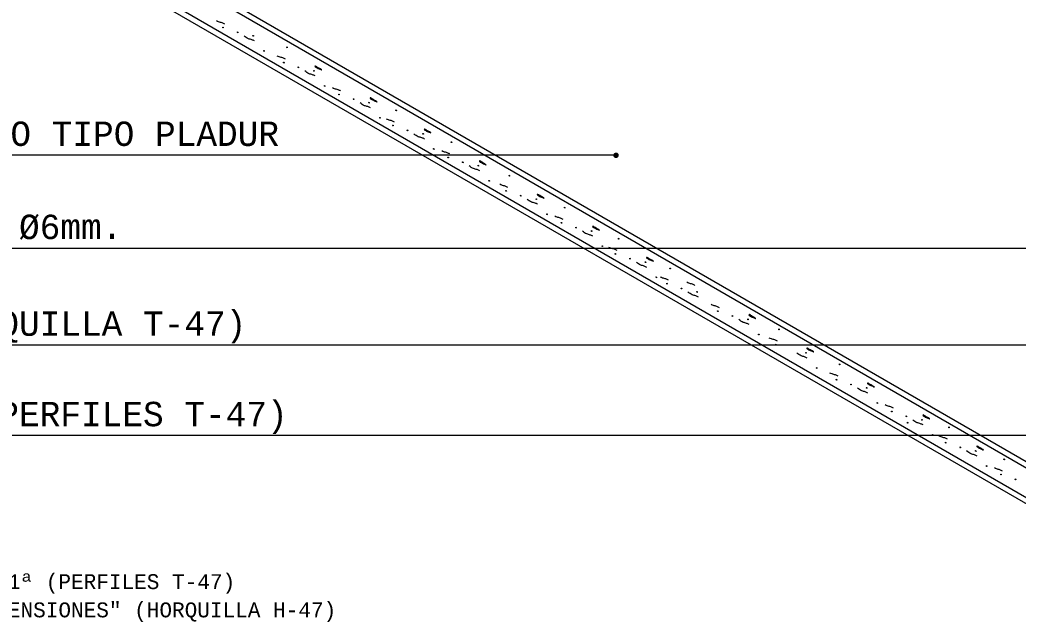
# Model space of a CAD drawing. Header units: millimetres. Extents: x 3383 to 4292, y 1469 to 1637.
# Drawn here: x 3483.6484 to 3483.8325, y 1569.9757 to 1570.0868 of the extents above; entities that cross this region are included whole.
import ezdxf

# ---------------------------------------------------------------- set-up
doc = ezdxf.new("R2010")
doc.units = ezdxf.units.MM
doc.header["$LTSCALE"] = 0.0035
doc.layers.get('0').update_dxf_attribs({"lineweight": 5})
doc.styles.get("Standard").update_dxf_attribs({"font": 'LUCON.TTF'})

# ---------------------------------------------------------------- blocks, each defined once
blk = doc.blocks.new('PP')
at = {"const_width": 0.5, "flags": 128}
blk.add_lwpolyline([(-0.25, -0.25, 1), (0.25, -0.25, 1)], format="xyb", close=True, dxfattribs=at)

msp = doc.modelspace()

# ---------------------------------------------------------------- linework, layer by layer
msp.add_line((3483.85948, 1569.98285), (3483.6388, 1570.11026))
for points in [[(3483.85948, 1569.99056), (3483.6388, 1570.11797)], [(3483.85948, 1569.98944), (3483.6388, 1570.11685)], [(3483.85948, 1569.98397), (3483.6388, 1570.11138)], [(3483.75834, 1570.06183), (3483.5874, 1570.06183)], [(3483.86605, 1570.04465), (3483.5874, 1570.04465)], [(3483.86071, 1570.02681), (3483.5874, 1570.02681)], [(3483.84158, 1570.01014), (3483.5874, 1570.01014)]]:
    msp.add_lwpolyline(points)
for points in [[(3483.68614, 1570.08603), (3483.68565, 1570.08625), (3483.68501, 1570.08644), (3483.68463, 1570.0866)], [(3483.69164, 1570.08291), (3483.69115, 1570.08314), (3483.69051, 1570.08332), (3483.68971, 1570.08386)], [(3483.69734, 1570.07957), (3483.69685, 1570.0798), (3483.69621, 1570.07998), (3483.69583, 1570.08014)], [(3483.70284, 1570.07646), (3483.70235, 1570.07668), (3483.70171, 1570.07687), (3483.7009, 1570.07741)], [(3483.70753, 1570.07369), (3483.70704, 1570.07391), (3483.7064, 1570.0741), (3483.70603, 1570.07426)], [(3483.71304, 1570.07057), (3483.71255, 1570.0708), (3483.71191, 1570.07098), (3483.7111, 1570.07152)], [(3483.71748, 1570.06795), (3483.71699, 1570.06817), (3483.71635, 1570.06836), (3483.71597, 1570.06852)], [(3483.72299, 1570.06483), (3483.7225, 1570.06506), (3483.72186, 1570.06524), (3483.72105, 1570.06578)], [(3483.72768, 1570.06207), (3483.72719, 1570.06229), (3483.72655, 1570.06248), (3483.72617, 1570.06264)], [(3483.73318, 1570.05895), (3483.73269, 1570.05918), (3483.73205, 1570.05936), (3483.73125, 1570.0599)], [(3483.73838, 1570.0559), (3483.73789, 1570.05612), (3483.73725, 1570.05631), (3483.73687, 1570.05647)], [(3483.74388, 1570.05278), (3483.74339, 1570.05301), (3483.74275, 1570.05319), (3483.74194, 1570.05373)], [(3483.74858, 1570.05001), (3483.74809, 1570.05024), (3483.74745, 1570.05042), (3483.74707, 1570.05058)], [(3483.75408, 1570.0469), (3483.75359, 1570.04712), (3483.75295, 1570.04731), (3483.75214, 1570.04785)], [(3483.75853, 1570.04427), (3483.75804, 1570.0445), (3483.7574, 1570.04468), (3483.75702, 1570.04484)], [(3483.76403, 1570.04116), (3483.76354, 1570.04138), (3483.7629, 1570.04157), (3483.76209, 1570.04211)], [(3483.76804, 1570.03878), (3483.76755, 1570.03901), (3483.76691, 1570.03919), (3483.76653, 1570.03935)], [(3483.77291, 1570.03782), (3483.77242, 1570.03805), (3483.77178, 1570.03823), (3483.7714, 1570.0384)], [(3483.77354, 1570.03567), (3483.77305, 1570.03589), (3483.77241, 1570.03608), (3483.77161, 1570.03662)], [(3483.77743, 1570.03371), (3483.77694, 1570.03394), (3483.7763, 1570.03412), (3483.77592, 1570.03428)], [(3483.78293, 1570.0306), (3483.78244, 1570.03082), (3483.7818, 1570.03101), (3483.78099, 1570.03154)], [(3483.78813, 1570.02754), (3483.78764, 1570.02777), (3483.787, 1570.02795), (3483.78662, 1570.02811)], [(3483.79363, 1570.02442), (3483.79314, 1570.02465), (3483.7925, 1570.02484), (3483.79169, 1570.02537)], [(3483.79932, 1570.02108), (3483.79883, 1570.02131), (3483.79819, 1570.02149), (3483.79781, 1570.02165)], [(3483.80482, 1570.01797), (3483.80433, 1570.01819), (3483.80369, 1570.01838), (3483.80288, 1570.01892)], [(3483.80952, 1570.0152), (3483.80903, 1570.01542), (3483.80839, 1570.01561), (3483.80801, 1570.01577)], [(3483.81502, 1570.01208), (3483.81453, 1570.01231), (3483.81389, 1570.0125), (3483.81308, 1570.01303)], [(3483.81947, 1570.00946), (3483.81898, 1570.00969), (3483.81834, 1570.00987), (3483.81796, 1570.01003)], [(3483.82497, 1570.00634), (3483.82448, 1570.00657), (3483.82384, 1570.00676), (3483.82303, 1570.00729)], [(3483.82967, 1570.00358), (3483.82918, 1570.0038), (3483.82854, 1570.00399), (3483.82816, 1570.00415)]]:
    msp.add_spline(points, degree=3)
for points, start_tangent, end_tangent in [([(3483.68588, 1570.08537), (3483.68583, 1570.08547), (3483.68578, 1570.0854), (3483.68582, 1570.08534), (3483.68587, 1570.08531), (3483.68588, 1570.08537)], (-0.341497, 0.939883), (-0.341497, 0.939883)), ([(3483.68857, 1570.08449), (3483.68851, 1570.08459), (3483.68847, 1570.08451), (3483.68851, 1570.08446), (3483.68856, 1570.08443), (3483.68857, 1570.08449)], (-0.341497, 0.939883), (-0.341497, 0.939883)), ([(3483.69144, 1570.08385), (3483.69139, 1570.08395), (3483.69134, 1570.08387), (3483.69138, 1570.08382), (3483.69143, 1570.08379), (3483.69144, 1570.08385)], (-0.341497, 0.939883), (-0.341497, 0.939883)), ([(3483.69768, 1570.08172), (3483.69762, 1570.08182), (3483.69757, 1570.08175), (3483.69761, 1570.08169), (3483.69766, 1570.08166), (3483.69768, 1570.08172)], (-0.341497, 0.939883), (-0.341497, 0.939883)), ([(3483.69343, 1570.08106), (3483.69337, 1570.08116), (3483.69333, 1570.08109), (3483.69337, 1570.08103), (3483.69342, 1570.081), (3483.69343, 1570.08106)], (-0.341497, 0.939883), (-0.341497, 0.939883)), ([(3483.69708, 1570.07892), (3483.69702, 1570.07901), (3483.69698, 1570.07894), (3483.69701, 1570.07888), (3483.69706, 1570.07885), (3483.69708, 1570.07892)], (-0.341497, 0.939883), (-0.341497, 0.939883)), ([(3483.69976, 1570.07803), (3483.69971, 1570.07813), (3483.69966, 1570.07805), (3483.6997, 1570.078), (3483.69975, 1570.07797), (3483.69976, 1570.07803)], (-0.341497, 0.939883), (-0.341497, 0.939883)), ([(3483.70302, 1570.07821), (3483.70327, 1570.07805), (3483.70354, 1570.0779), (3483.70376, 1570.07776), (3483.70404, 1570.07758), (3483.70355, 1570.07778), (3483.70322, 1570.07793), (3483.70294, 1570.07808), (3483.70277, 1570.07824), (3483.70276, 1570.07828), (3483.70302, 1570.07821)], (0.767762, -0.640735), (0.767762, -0.640735)), ([(3483.70264, 1570.0774), (3483.70258, 1570.07749), (3483.70254, 1570.07742), (3483.70257, 1570.07736), (3483.70262, 1570.07733), (3483.70264, 1570.0774)], (-0.341497, 0.939883), (-0.341497, 0.939883)), ([(3483.70462, 1570.07461), (3483.70457, 1570.0747), (3483.70452, 1570.07463), (3483.70456, 1570.07457), (3483.70461, 1570.07454), (3483.70462, 1570.07461)], (-0.341497, 0.939883), (-0.341497, 0.939883)), ([(3483.70727, 1570.07303), (3483.70722, 1570.07313), (3483.70717, 1570.07305), (3483.70721, 1570.073), (3483.70726, 1570.07297), (3483.70727, 1570.07303)], (-0.341497, 0.939883), (-0.341497, 0.939883)), ([(3483.70996, 1570.07215), (3483.70991, 1570.07225), (3483.70986, 1570.07217), (3483.7099, 1570.07212), (3483.70995, 1570.07209), (3483.70996, 1570.07215)], (-0.341497, 0.939883), (-0.341497, 0.939883)), ([(3483.71322, 1570.07233), (3483.71347, 1570.07217), (3483.71373, 1570.07201), (3483.71396, 1570.07188), (3483.71424, 1570.0717), (3483.71374, 1570.0719), (3483.71342, 1570.07204), (3483.71313, 1570.0722), (3483.71297, 1570.07236), (3483.71296, 1570.0724), (3483.71322, 1570.07233)], (0.767762, -0.640735), (0.767762, -0.640735)), ([(3483.71284, 1570.07151), (3483.71278, 1570.07161), (3483.71274, 1570.07153), (3483.71277, 1570.07148), (3483.71282, 1570.07145), (3483.71284, 1570.07151)], (-0.341497, 0.939883), (-0.341497, 0.939883)), ([(3483.71482, 1570.06872), (3483.71477, 1570.06882), (3483.71472, 1570.06874), (3483.71476, 1570.06869), (3483.71481, 1570.06866), (3483.71482, 1570.06872)], (-0.341497, 0.939883), (-0.341497, 0.939883)), ([(3483.71782, 1570.0701), (3483.71777, 1570.0702), (3483.71772, 1570.07012), (3483.71776, 1570.07007), (3483.71781, 1570.07004), (3483.71782, 1570.0701)], (-0.341497, 0.939883), (-0.341497, 0.939883)), ([(3483.71722, 1570.06729), (3483.71717, 1570.06739), (3483.71712, 1570.06732), (3483.71716, 1570.06726), (3483.71721, 1570.06723), (3483.71722, 1570.06729)], (-0.341497, 0.939883), (-0.341497, 0.939883)), ([(3483.72317, 1570.06659), (3483.72342, 1570.06643), (3483.72368, 1570.06627), (3483.72391, 1570.06614), (3483.72419, 1570.06596), (3483.72369, 1570.06616), (3483.72337, 1570.0663), (3483.72308, 1570.06646), (3483.72292, 1570.06662), (3483.72291, 1570.06666), (3483.72317, 1570.06659)], (0.767762, -0.640735), (0.767762, -0.640735)), ([(3483.71991, 1570.06641), (3483.71985, 1570.06651), (3483.71981, 1570.06643), (3483.71985, 1570.06638), (3483.7199, 1570.06635), (3483.71991, 1570.06641)], (-0.341497, 0.939883), (-0.341497, 0.939883)), ([(3483.72279, 1570.06577), (3483.72273, 1570.06587), (3483.72269, 1570.06579), (3483.72272, 1570.06574), (3483.72277, 1570.06571), (3483.72279, 1570.06577)], (-0.341497, 0.939883), (-0.341497, 0.939883)), ([(3483.72477, 1570.06298), (3483.72472, 1570.06308), (3483.72467, 1570.06301), (3483.72471, 1570.06295), (3483.72476, 1570.06292), (3483.72477, 1570.06298)], (-0.341497, 0.939883), (-0.341497, 0.939883)), ([(3483.72802, 1570.06422), (3483.72797, 1570.06432), (3483.72792, 1570.06424), (3483.72796, 1570.06419), (3483.72801, 1570.06416), (3483.72802, 1570.06422)], (-0.341497, 0.939883), (-0.341497, 0.939883)), ([(3483.72742, 1570.06141), (3483.72737, 1570.06151), (3483.72732, 1570.06143), (3483.72736, 1570.06138), (3483.72741, 1570.06135), (3483.72742, 1570.06141)], (-0.341497, 0.939883), (-0.341497, 0.939883)), ([(3483.73011, 1570.06053), (3483.73005, 1570.06062), (3483.73001, 1570.06055), (3483.73005, 1570.06049), (3483.7301, 1570.06046), (3483.73011, 1570.06053)], (-0.341497, 0.939883), (-0.341497, 0.939883)), ([(3483.73298, 1570.05989), (3483.73293, 1570.05999), (3483.73288, 1570.05991), (3483.73292, 1570.05986), (3483.73297, 1570.05983), (3483.73298, 1570.05989)], (-0.341497, 0.939883), (-0.341497, 0.939883)), ([(3483.73337, 1570.06071), (3483.73362, 1570.06055), (3483.73388, 1570.06039), (3483.73411, 1570.06026), (3483.73438, 1570.06008), (3483.73389, 1570.06027), (3483.73357, 1570.06042), (3483.73328, 1570.06058), (3483.73312, 1570.06073), (3483.73311, 1570.06077), (3483.73337, 1570.06071)], (0.767762, -0.640735), (0.767762, -0.640735)), ([(3483.73872, 1570.05805), (3483.73866, 1570.05815), (3483.73862, 1570.05807), (3483.73865, 1570.05802), (3483.7387, 1570.05799), (3483.73872, 1570.05805)], (-0.341497, 0.939883), (-0.341497, 0.939883)), ([(3483.73497, 1570.0571), (3483.73491, 1570.0572), (3483.73487, 1570.05712), (3483.73491, 1570.05707), (3483.73496, 1570.05704), (3483.73497, 1570.0571)], (-0.341497, 0.939883), (-0.341497, 0.939883)), ([(3483.73812, 1570.05524), (3483.73806, 1570.05534), (3483.73802, 1570.05526), (3483.73805, 1570.05521), (3483.73811, 1570.05518), (3483.73812, 1570.05524)], (-0.341497, 0.939883), (-0.341497, 0.939883)), ([(3483.74081, 1570.05436), (3483.74075, 1570.05445), (3483.74071, 1570.05438), (3483.74074, 1570.05432), (3483.74079, 1570.05429), (3483.74081, 1570.05436)], (-0.341497, 0.939883), (-0.341497, 0.939883)), ([(3483.74368, 1570.05372), (3483.74362, 1570.05382), (3483.74358, 1570.05374), (3483.74362, 1570.05369), (3483.74367, 1570.05366), (3483.74368, 1570.05372)], (-0.341497, 0.939883), (-0.341497, 0.939883)), ([(3483.74407, 1570.05454), (3483.74431, 1570.05438), (3483.74458, 1570.05422), (3483.7448, 1570.05409), (3483.74508, 1570.05391), (3483.74459, 1570.0541), (3483.74426, 1570.05425), (3483.74398, 1570.05441), (3483.74381, 1570.05456), (3483.7438, 1570.0546), (3483.74407, 1570.05454)], (0.767762, -0.640735), (0.767762, -0.640735)), ([(3483.74892, 1570.05216), (3483.74886, 1570.05226), (3483.74882, 1570.05219), (3483.74885, 1570.05213), (3483.7489, 1570.0521), (3483.74892, 1570.05216)], (-0.341497, 0.939883), (-0.341497, 0.939883)), ([(3483.74567, 1570.05093), (3483.74561, 1570.05103), (3483.74557, 1570.05095), (3483.7456, 1570.0509), (3483.74565, 1570.05087), (3483.74567, 1570.05093)], (-0.341497, 0.939883), (-0.341497, 0.939883)), ([(3483.74832, 1570.04936), (3483.74826, 1570.04945), (3483.74822, 1570.04938), (3483.74825, 1570.04932), (3483.7483, 1570.04929), (3483.74832, 1570.04936)], (-0.341497, 0.939883), (-0.341497, 0.939883)), ([(3483.751, 1570.04847), (3483.75095, 1570.04857), (3483.7509, 1570.04849), (3483.75094, 1570.04844), (3483.75099, 1570.04841), (3483.751, 1570.04847)], (-0.341497, 0.939883), (-0.341497, 0.939883)), ([(3483.75426, 1570.04865), (3483.75451, 1570.04849), (3483.75478, 1570.04834), (3483.755, 1570.0482), (3483.75528, 1570.04802), (3483.75479, 1570.04822), (3483.75446, 1570.04837), (3483.75418, 1570.04852), (3483.75401, 1570.04868), (3483.754, 1570.04872), (3483.75426, 1570.04865)], (0.767762, -0.640735), (0.767762, -0.640735)), ([(3483.75388, 1570.04784), (3483.75382, 1570.04793), (3483.75378, 1570.04786), (3483.75381, 1570.0478), (3483.75386, 1570.04777), (3483.75388, 1570.04784)], (-0.341497, 0.939883), (-0.341497, 0.939883)), ([(3483.75887, 1570.04642), (3483.75881, 1570.04652), (3483.75877, 1570.04645), (3483.7588, 1570.04639), (3483.75885, 1570.04636), (3483.75887, 1570.04642)], (-0.341497, 0.939883), (-0.341497, 0.939883)), ([(3483.75586, 1570.04505), (3483.75581, 1570.04514), (3483.75576, 1570.04507), (3483.7558, 1570.04501), (3483.75585, 1570.04498), (3483.75586, 1570.04505)], (-0.341497, 0.939883), (-0.341497, 0.939883)), ([(3483.75827, 1570.04362), (3483.75821, 1570.04372), (3483.75817, 1570.04364), (3483.7582, 1570.04358), (3483.75825, 1570.04355), (3483.75827, 1570.04362)], (-0.341497, 0.939883), (-0.341497, 0.939883)), ([(3483.76095, 1570.04273), (3483.7609, 1570.04283), (3483.76085, 1570.04276), (3483.76089, 1570.0427), (3483.76094, 1570.04267), (3483.76095, 1570.04273)], (-0.341497, 0.939883), (-0.341497, 0.939883)), ([(3483.76421, 1570.04291), (3483.76446, 1570.04275), (3483.76473, 1570.0426), (3483.76495, 1570.04246), (3483.76523, 1570.04228), (3483.76474, 1570.04248), (3483.76441, 1570.04263), (3483.76413, 1570.04278), (3483.76396, 1570.04294), (3483.76395, 1570.04298), (3483.76421, 1570.04291)], (0.767762, -0.640735), (0.767762, -0.640735)), ([(3483.76383, 1570.0421), (3483.76377, 1570.04219), (3483.76373, 1570.04212), (3483.76376, 1570.04206), (3483.76381, 1570.04203), (3483.76383, 1570.0421)], (-0.341497, 0.939883), (-0.341497, 0.939883)), ([(3483.76838, 1570.04094), (3483.76832, 1570.04103), (3483.76828, 1570.04096), (3483.76832, 1570.0409), (3483.76837, 1570.04087), (3483.76838, 1570.04094)], (-0.341497, 0.939883), (-0.341497, 0.939883)), ([(3483.76581, 1570.03931), (3483.76576, 1570.03941), (3483.76571, 1570.03933), (3483.76575, 1570.03927), (3483.7658, 1570.03924), (3483.76581, 1570.03931)], (-0.341497, 0.939883), (-0.341497, 0.939883)), ([(3483.76778, 1570.03813), (3483.76773, 1570.03823), (3483.76768, 1570.03815), (3483.76772, 1570.03809), (3483.76777, 1570.03807), (3483.76778, 1570.03813)], (-0.341497, 0.939883), (-0.341497, 0.939883)), ([(3483.77047, 1570.03724), (3483.77041, 1570.03734), (3483.77037, 1570.03727), (3483.77041, 1570.03721), (3483.77046, 1570.03718), (3483.77047, 1570.03724)], (-0.341497, 0.939883), (-0.341497, 0.939883)), ([(3483.77334, 1570.03661), (3483.77329, 1570.03671), (3483.77324, 1570.03663), (3483.77328, 1570.03657), (3483.77333, 1570.03655), (3483.77334, 1570.03661)], (-0.341497, 0.939883), (-0.341497, 0.939883)), ([(3483.77717, 1570.03305), (3483.77711, 1570.03315), (3483.77707, 1570.03308), (3483.77711, 1570.03302), (3483.77716, 1570.03299), (3483.77717, 1570.03305)], (-0.341497, 0.939883), (-0.341497, 0.939883)), ([(3483.77986, 1570.03217), (3483.7798, 1570.03227), (3483.77976, 1570.03219), (3483.77979, 1570.03214), (3483.77984, 1570.03211), (3483.77986, 1570.03217)], (-0.341497, 0.939883), (-0.341497, 0.939883)), ([(3483.78273, 1570.03153), (3483.78268, 1570.03163), (3483.78263, 1570.03156), (3483.78267, 1570.0315), (3483.78272, 1570.03147), (3483.78273, 1570.03153)], (-0.341497, 0.939883), (-0.341497, 0.939883)), ([(3483.78312, 1570.03235), (3483.78337, 1570.03219), (3483.78363, 1570.03203), (3483.78386, 1570.0319), (3483.78413, 1570.03172), (3483.78364, 1570.03192), (3483.78332, 1570.03206), (3483.78303, 1570.03222), (3483.78286, 1570.03238), (3483.78286, 1570.03242), (3483.78312, 1570.03235)], (0.767762, -0.640735), (0.767762, -0.640735)), ([(3483.78847, 1570.02969), (3483.78841, 1570.02979), (3483.78837, 1570.02971), (3483.7884, 1570.02966), (3483.78845, 1570.02963), (3483.78847, 1570.02969)], (-0.341497, 0.939883), (-0.341497, 0.939883)), ([(3483.78472, 1570.02874), (3483.78466, 1570.02884), (3483.78462, 1570.02877), (3483.78465, 1570.02871), (3483.78471, 1570.02868), (3483.78472, 1570.02874)], (-0.341497, 0.939883), (-0.341497, 0.939883)), ([(3483.78787, 1570.02688), (3483.78781, 1570.02698), (3483.78777, 1570.02691), (3483.7878, 1570.02685), (3483.78785, 1570.02682), (3483.78787, 1570.02688)], (-0.341497, 0.939883), (-0.341497, 0.939883)), ([(3483.79381, 1570.02618), (3483.79406, 1570.02602), (3483.79433, 1570.02586), (3483.79455, 1570.02573), (3483.79483, 1570.02555), (3483.79434, 1570.02575), (3483.79401, 1570.02589), (3483.79373, 1570.02605), (3483.79356, 1570.02621), (3483.79355, 1570.02625), (3483.79381, 1570.02618)], (0.767762, -0.640735), (0.767762, -0.640735)), ([(3483.79343, 1570.02536), (3483.79337, 1570.02546), (3483.79333, 1570.02539), (3483.79336, 1570.02533), (3483.79341, 1570.0253), (3483.79343, 1570.02536)], (-0.341497, 0.939883), (-0.341497, 0.939883)), ([(3483.79541, 1570.02257), (3483.79536, 1570.02267), (3483.79531, 1570.0226), (3483.79535, 1570.02254), (3483.7954, 1570.02251), (3483.79541, 1570.02257)], (-0.341497, 0.939883), (-0.341497, 0.939883)), ([(3483.79966, 1570.02323), (3483.7996, 1570.02333), (3483.79956, 1570.02326), (3483.79959, 1570.0232), (3483.79965, 1570.02317), (3483.79966, 1570.02323)], (-0.341497, 0.939883), (-0.341497, 0.939883)), ([(3483.79906, 1570.02043), (3483.799, 1570.02053), (3483.79896, 1570.02045), (3483.799, 1570.02039), (3483.79905, 1570.02036), (3483.79906, 1570.02043)], (-0.341497, 0.939883), (-0.341497, 0.939883)), ([(3483.80175, 1570.01954), (3483.80169, 1570.01964), (3483.80165, 1570.01957), (3483.80168, 1570.01951), (3483.80173, 1570.01948), (3483.80175, 1570.01954)], (-0.341497, 0.939883), (-0.341497, 0.939883)), ([(3483.80462, 1570.01891), (3483.80456, 1570.019), (3483.80452, 1570.01893), (3483.80456, 1570.01887), (3483.80461, 1570.01884), (3483.80462, 1570.01891)], (-0.341497, 0.939883), (-0.341497, 0.939883)), ([(3483.80501, 1570.01972), (3483.80525, 1570.01956), (3483.80552, 1570.01941), (3483.80575, 1570.01927), (3483.80602, 1570.01909), (3483.80553, 1570.01929), (3483.80521, 1570.01944), (3483.80492, 1570.01959), (3483.80475, 1570.01975), (3483.80474, 1570.01979), (3483.80501, 1570.01972)], (0.767762, -0.640735), (0.767762, -0.640735)), ([(3483.80661, 1570.01612), (3483.80655, 1570.01622), (3483.80651, 1570.01614), (3483.80654, 1570.01608), (3483.80659, 1570.01606), (3483.80661, 1570.01612)], (-0.341497, 0.939883), (-0.341497, 0.939883)), ([(3483.80926, 1570.01454), (3483.8092, 1570.01464), (3483.80916, 1570.01457), (3483.80919, 1570.01451), (3483.80925, 1570.01448), (3483.80926, 1570.01454)], (-0.341497, 0.939883), (-0.341497, 0.939883)), ([(3483.81195, 1570.01366), (3483.81189, 1570.01376), (3483.81185, 1570.01368), (3483.81188, 1570.01363), (3483.81193, 1570.0136), (3483.81195, 1570.01366)], (-0.341497, 0.939883), (-0.341497, 0.939883)), ([(3483.81521, 1570.01384), (3483.81545, 1570.01368), (3483.81572, 1570.01352), (3483.81594, 1570.01339), (3483.81622, 1570.01321), (3483.81573, 1570.01341), (3483.8154, 1570.01355), (3483.81512, 1570.01371), (3483.81495, 1570.01387), (3483.81494, 1570.01391), (3483.81521, 1570.01384)], (0.767762, -0.640735), (0.767762, -0.640735)), ([(3483.81218, 1570.01247), (3483.81212, 1570.01257), (3483.81208, 1570.01249), (3483.81211, 1570.01244), (3483.81216, 1570.01241), (3483.81218, 1570.01247)], (-0.341497, 0.939883), (-0.341497, 0.939883)), ([(3483.81482, 1570.01302), (3483.81476, 1570.01312), (3483.81472, 1570.01305), (3483.81476, 1570.01299), (3483.81481, 1570.01296), (3483.81482, 1570.01302)], (-0.341497, 0.939883), (-0.341497, 0.939883)), ([(3483.81981, 1570.01161), (3483.81975, 1570.01171), (3483.81971, 1570.01163), (3483.81974, 1570.01158), (3483.81979, 1570.01155), (3483.81981, 1570.01161)], (-0.341497, 0.939883), (-0.341497, 0.939883)), ([(3483.81681, 1570.01023), (3483.81675, 1570.01033), (3483.81671, 1570.01026), (3483.81674, 1570.0102), (3483.81679, 1570.01017), (3483.81681, 1570.01023)], (-0.341497, 0.939883), (-0.341497, 0.939883)), ([(3483.81921, 1570.0088), (3483.81915, 1570.0089), (3483.81911, 1570.00883), (3483.81914, 1570.00877), (3483.81919, 1570.00874), (3483.81921, 1570.0088)], (-0.341497, 0.939883), (-0.341497, 0.939883)), ([(3483.82189, 1570.00792), (3483.82184, 1570.00802), (3483.82179, 1570.00794), (3483.82183, 1570.00789), (3483.82188, 1570.00786), (3483.82189, 1570.00792)], (-0.341497, 0.939883), (-0.341497, 0.939883)), ([(3483.82516, 1570.0081), (3483.8254, 1570.00794), (3483.82567, 1570.00778), (3483.82589, 1570.00765), (3483.82617, 1570.00747), (3483.82568, 1570.00767), (3483.82535, 1570.00781), (3483.82507, 1570.00797), (3483.8249, 1570.00813), (3483.82489, 1570.00817), (3483.82516, 1570.0081)], (0.767762, -0.640735), (0.767762, -0.640735)), ([(3483.82477, 1570.00728), (3483.82471, 1570.00738), (3483.82467, 1570.00731), (3483.8247, 1570.00725), (3483.82476, 1570.00722), (3483.82477, 1570.00728)], (-0.341497, 0.939883), (-0.341497, 0.939883)), ([(3483.83001, 1570.00573), (3483.82995, 1570.00583), (3483.8299, 1570.00575), (3483.82994, 1570.0057), (3483.82999, 1570.00567), (3483.83001, 1570.00573)], (-0.341497, 0.939883), (-0.341497, 0.939883)), ([(3483.82676, 1570.00449), (3483.8267, 1570.00459), (3483.82666, 1570.00452), (3483.82669, 1570.00446), (3483.82674, 1570.00443), (3483.82676, 1570.00449)], (-0.341497, 0.939883), (-0.341497, 0.939883)), ([(3483.82941, 1570.00292), (3483.82935, 1570.00302), (3483.82931, 1570.00294), (3483.82934, 1570.00289), (3483.82939, 1570.00286), (3483.82941, 1570.00292)], (-0.341497, 0.939883), (-0.341497, 0.939883)), ([(3483.83209, 1570.00204), (3483.83204, 1570.00214), (3483.83199, 1570.00206), (3483.83203, 1570.002), (3483.83208, 1570.00198), (3483.83209, 1570.00204)], (-0.341497, 0.939883), (-0.341497, 0.939883))]:
    msp.add_spline(points, degree=3, dxfattribs=dict(start_tangent=start_tangent, end_tangent=end_tangent))

# ---------------------------------------------------------------- block references
at = {"xscale": 0.001, "yscale": 0.001, "zscale": 0.001}
msp.add_blockref('PP', (3483.75834, 1570.06208), dxfattribs=at)

# ---------------------------------------------------------------- texts
for s, height, p in [('PLACA CARTÓN-YESO TIPO PLADUR', 0.0045, (3483.58559, 1570.06355)), ('VARILLA ROSCADA %%C6mm.', 0.0045, (3483.58718, 1570.04637)), ('SUSPENSION (HORQUILLA T-47)', 0.0045, (3483.58718, 1570.02853)), ('ESTRUCTURA 1ª (PERFILES T-47)', 0.0045, (3483.58718, 1570.01185)), ('m = SEPARACION ESTRUCTURA 1ª (PERFILES T-47)', 0.00275, (3483.58555, 1569.98181)), ('A = SEPARACION ENTRE "SUSPENSIONES" (HORQUILLA H-47)', 0.00275, (3483.58555, 1569.9766))]:
    msp.add_text(s, height=height).set_placement(p)

doc.saveas('drawing.dxf')
